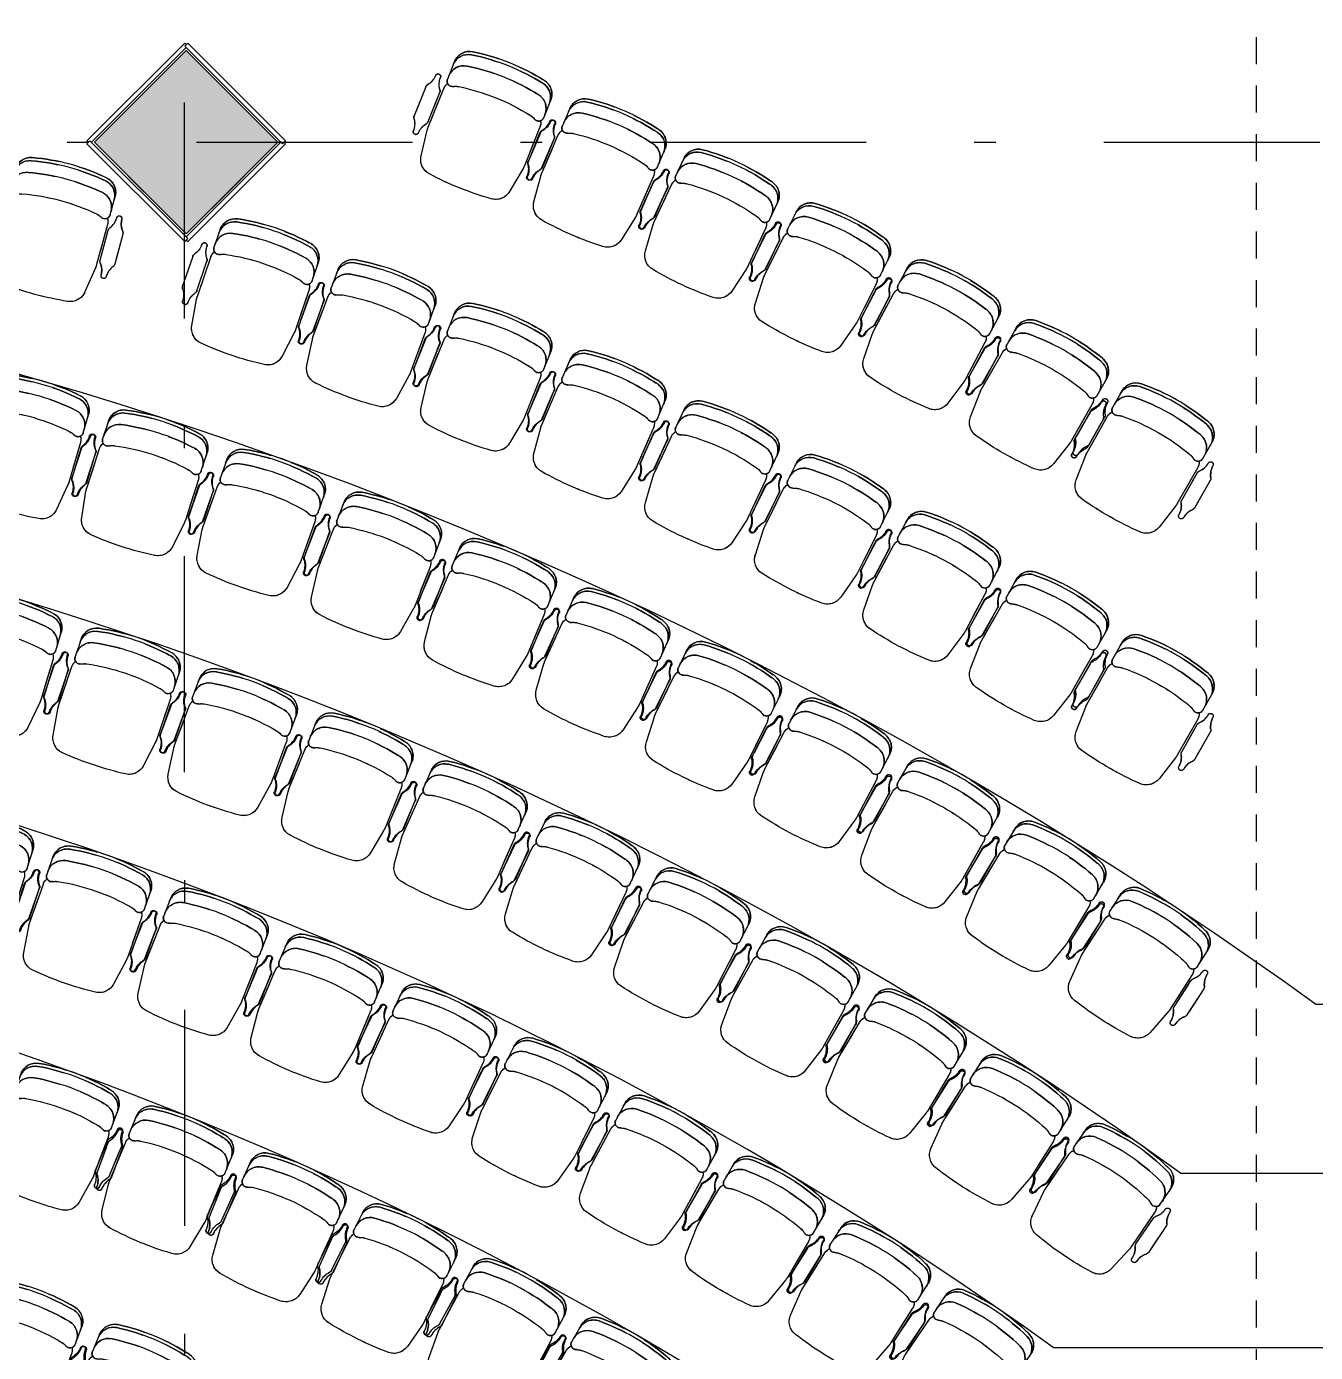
# Model space of a CAD drawing. Header units: millimetres. Extents: x 182 to 575, y -105 to 95.
# Drawn here: x 210.55 to 216.52, y 0.74 to 6.88 of the extents above; entities that cross this region are included whole.
import ezdxf

# ---------------------------------------------------------------- set-up
doc = ezdxf.new("R2010")
doc.units = ezdxf.units.MM
doc.header["$MEASUREMENT"] = 0
doc.linetypes.add('DASHDOT', pattern=[1, 0.5, -0.25, 0, -0.25])
doc.linetypes.add('HIDDEN2', pattern=[0.1875, 0.125, -0.0625])
for name, color, linetype in [('base', 253, 'Continuous'), ('DEMOLIR', 10, 'HIDDEN2'), ('EIXOS', 31, 'DASHDOT'), ('Mob', 252, 'Continuous'), ('XR_BL2_AND_MON-REV15$0$MARMORE', 7, 'Continuous')]:
    doc.layers.add(name, color=color, linetype=linetype)

# ---------------------------------------------------------------- blocks, each defined once
blk = doc.blocks.new('XR_BL2_AND_MON-REV15$0$P2000501')
for points in [[(0.2315, -0.362, 0.149389), (0.24, -0.3341), (0.24, -0.1416, 0.03724), (0.2389, -0.1267), (0.2207, -0.0055, 0.342214), (0.1543, 0.058, 0.051556), (-0.1543, 0.058, 0.342214), (-0.2207, -0.0055), (-0.2389, -0.1267, 0.03724), (-0.24, -0.1416), (-0.24, -0.3341, 0.149389), (-0.2315, -0.362)], [(0.24, -0.397, -0.36261), (0.1784, -0.4708, -0.08991), (-0.1784, -0.4708, -0.36261), (-0.24, -0.397)], [(0.24, -0.453, -0.36261), (0.1784, -0.5268, -0.08991), (-0.1784, -0.5268, -0.36261), (-0.24, -0.453)]]:
    blk.add_lwpolyline(points, format="xyb")
for points in [[(-0.2541, -0.1536, -0.164851), (-0.25, -0.1658), (-0.25, -0.3099, -0.164851), (-0.2541, -0.322, 0.162089), (-0.2725, -0.3753, -1), (-0.2975, -0.3753, 0.162089), (-0.3159, -0.322, -0.164851), (-0.32, -0.3099), (-0.32, -0.1658, -0.164851), (-0.3159, -0.1536, 0.162089), (-0.2975, -0.1003, -1), (-0.2725, -0.1003, 0.162089)], [(0.25, -0.1658), (0.25, -0.3099, 0.164851), (0.2541, -0.322, -0.162089), (0.2725, -0.3753, 1), (0.2975, -0.3753, -0.162089), (0.3159, -0.322, 0.164851), (0.32, -0.3099), (0.32, -0.1658, 0.164851), (0.3159, -0.1536, -0.162089), (0.2975, -0.1003, 1), (0.2725, -0.1003, -0.162089), (0.2541, -0.1536, 0.164851)], [(-0.1784, -0.3681, 0.08991), (0.1784, -0.3681, 0.086278), (0.2025, -0.3592, -0.57735), (0.24, -0.3809), (0.24, -0.468, -0.36261), (0.1784, -0.5418, -0.08991), (-0.1784, -0.5418, -0.36261), (-0.24, -0.468), (-0.24, -0.3809, -0.57735), (-0.2025, -0.3592, 0.086278)]]:
    blk.add_lwpolyline(points, format="xyb", close=True)
blk = doc.blocks.new('XR_BL2_AND_MON-REV15$0$P50X50')
at = {"layer": 'base'}
blk.add_hatch(color=256, dxfattribs=at).paths.add_polyline_path([(0, -0.4243), (0.4243, 0), (0, 0.4243), (-0.4243, 0)])
at = {"layer": 'base', "linetype": 'ByBlock'}
blk.add_lwpolyline([(0, -0.4243), (0.4243, 0), (0, 0.4243), (-0.4243, 0)], close=True, dxfattribs=at)
blk = doc.blocks.new('XR_BL2_AND_MON-REV15$0$PILAR 60X60_45')
at = {"layer": 'base'}
blk.add_blockref('XR_BL2_AND_MON-REV15$0$P50X50', (0, 0), dxfattribs=at)
blk = doc.blocks.new('XR_BL2_AND_MON-REV15$0$P_M')
at = {"layer": 'XR_BL2_AND_MON-REV15$0$MARMORE'}
for p, q in [((-0.0071, 0.0354), (-0.4596, -0.4172)), ((0.0071, 0.0212), (-0.4455, -0.4313)), ((0.0071, 0.0212), (-0.0071, 0.0354)), ((0, 0.0283), (0.0071, 0.0354)), ((0.4384, -0.4243), (0, 0.0141)), ((-0.4525, -0.4243), (-0.4596, -0.4172)), ((-0.4525, -0.4243), (-0.4596, -0.4313)), ((-0.4525, -0.4243), (-0.4455, -0.4313)), ((-0.4384, -0.4243), (0, -0.8627)), ((-0.0071, -0.8697), (0.4455, -0.4172)), ((0.4455, -0.4172), (0.4596, -0.4313)), ((0.4525, -0.4243), (0.4596, -0.4172)), ((-0.4596, -0.4313), (-0.0071, -0.8839)), ((-0.0071, -0.8697), (0.0071, -0.8839)), ((0, -0.8768), (-0.0071, -0.8839))]:
    blk.add_line(p, q, dxfattribs=at)
for points in [[(0.4596, -0.4172), (0.0071, 0.0354)], [(0.0071, -0.8839), (0.4596, -0.4313)]]:
    blk.add_lwpolyline(points, dxfattribs=at)

msp = doc.modelspace()

# ---------------------------------------------------------------- linework, layer by layer
at = {"layer": 'base', "linetype": 'HIDDEN2'}
msp.add_line((216.2458, -0.041, 195.166), (216.2458, 7.2316, 195.166), dxfattribs=at)
at = {"layer": 'base'}
for p, q in [((211.0227, 6.1905, 195.166), (211.1727, 6.0405, 195.166)), ((216.5188, 2.3566, 195.166), (217.4408, 2.3566, 195.166)), ((215.8946, 1.5738, 195.166), (217.4408, 1.5738, 195.166)), ((215.8946, 1.5738, 195.166), (217.4408, 1.5738, 195.166)), ((215.3045, 0.7664, 195.166), (217.4408, 0.7664, 195.166)), ((215.3045, 0.7664, 195.166), (217.4408, 0.7664, 195.166))]:
    msp.add_line(p, q, dxfattribs=at)
at = {"layer": 'base', "elevation": 195.166}
msp.add_lwpolyline([(211.5589, 6.1905), (211.4089, 6.0405)], dxfattribs=at)
at = {"layer": 'base'}
for centre, radius, start, end in [((205.2254, -13.2549, 195.166), 19.2681, 54.11814, 89.95427), ((205.2254, -13.2549, 195.166), 18.2681, 54.26527, 89.95176), ((205.2254, -13.2549, 195.166), 18.2681, 54.26527, 89.95176), ((205.2254, -13.2549), 18.2681, 54.26527, 89.95176), ((205.2254, -13.2549), 18.2681, 54.26527, 89.95176), ((205.2254, -13.2549, 195.166), 17.2681, 54.28987, 89.94897), ((205.2254, -13.2549, 195.166), 17.2681, 54.28987, 89.94897), ((205.2254, -13.2549), 17.2681, 54.28987, 89.94897), ((205.2254, -13.2549), 17.2681, 54.28987, 89.94897), ((205.2254, -13.2549, 195.166), 16.2681, 54.31751, 90.47414), ((205.2254, -13.2549, 195.166), 16.2681, 54.31751, 90.47414), ((205.2254, -13.2549), 16.2681, 54.31751, 90.47414), ((205.2254, -13.2549), 16.2681, 54.31751, 90.47414)]:
    msp.add_arc(centre, radius, start, end, dxfattribs=at)
at = {"layer": 'EIXOS', "linetype": 'DASHDOT', "ltscale": 2}
for p, q in [((211.2877, -4.9696), (211.2797, 11.8133)), ((181.9392, 6.3466), (228.455, 6.3466))]:
    msp.add_line(p, q, dxfattribs=at)

# ---------------------------------------------------------------- block references
at = {"layer": 'base', "rotation": 89.99999999999999}
msp.add_blockref('XR_BL2_AND_MON-REV15$0$P_M', (210.8666, 6.3466), dxfattribs=at)
at = {"layer": 'base', "xscale": -1, "rotation": 90}
msp.add_blockref('XR_BL2_AND_MON-REV15$0$PILAR 60X60_45', (211.2908, 6.3466), dxfattribs=at)
at = {"layer": 'DEMOLIR', "xscale": -1}
for p, rotation in [((212.5813, 6.1963, 195.166), 158.1434707415146), ((213.1011, 5.9786, 195.166), 156.5944860706684), ((213.6143, 5.746, 195.166), 155.0455013998251), ((210.6076, 5.7063, 195.166), 164.8068911206128), ((214.1207, 5.4989, 195.166), 153.4965167289801), ((211.5241, 5.4218, 195.166), 161.241440083203), ((212.0549, 5.2325, 195.166), 159.6924554123592), ((214.6199, 5.2375, 195.166), 151.9475320581354), ((212.5813, 5.0313, 195.166), 158.1434707415146), ((215.1113, 4.9619, 195.166), 150.3985473872884), ((213.1011, 4.8136, 195.166), 156.5944860706684), ((210.4772, 4.7031, 251.1069), 163.73471713543), ((215.6002, 4.6694, 195.166), 150.3985473872884), ((213.6143, 4.581, 195.166), 155.0455013998251), ((211.0152, 4.5367, 251.1069), 162.0932824787777), ((211.5481, 4.3547, 251.1069), 160.4518478221289), ((214.1207, 4.3339, 195.166), 153.4965167289801), ((212.0751, 4.1564, 251.1069), 158.810413165478), ((214.6199, 4.0725, 195.166), 151.9475320581354), ((212.596, 3.9424, 251.1069), 157.1689785088232), ((215.1113, 3.7969, 195.166), 150.3985473872884), ((210.3467, 3.6987, 251.1069), 163.107958768384), ((213.1101, 3.7129, 251.1069), 155.5275438521707), ((210.8823, 3.5261, 251.1069), 161.3766714304591), ((215.6002, 3.5044, 195.166), 150.3985473872884), ((213.6171, 3.4679, 251.1069), 153.886109195523), ((211.4131, 3.3392, 251.1069), 159.6453840925323), ((214.1165, 3.2079, 251.1069), 152.2446745388696), ((211.9372, 3.1343, 251.1069), 157.9140967546018), ((214.608, 2.9328, 251.1069), 150.6032398822146), ((212.4549, 2.9126, 251.1069), 156.1828094166741), ((210.211, 2.6943, 251.1069), 162.4420875871898), ((212.9654, 2.6745, 251.1069), 154.4515220787462), ((215.0908, 2.6432, 251.1069), 148.9618052255677), ((210.7449, 2.5175, 251.1069), 160.6105407645316), ((213.4675, 2.4206, 251.1069), 152.7202347408188), ((211.2724, 2.3228, 251.1069), 158.7789939418689), ((215.5646, 2.3392, 251.1069), 147.3203705689164), ((213.9613, 2.1508, 251.1069), 150.9889474028941), ((211.7929, 2.11, 251.1069), 156.9474471192113), ((212.3063, 1.8805, 251.1069), 155.1159002965477), ((214.4463, 1.8656, 251.1069), 149.2576600649621), ((212.8116, 1.6341, 251.1069), 153.2843534738869), ((214.9219, 1.5651, 251.1069), 147.5263727270347), ((210.5872, 1.5121, 251.1069), 159.5076287803024), ((213.3081, 1.3705, 251.1069), 151.4528066512286), ((211.1036, 1.3142, 251.1069), 157.5634965469478), ((215.3877, 1.2496, 251.1069), 145.7950853891157), ((211.6129, 1.0982, 251.1069), 155.6193643135923), ((213.7954, 1.0904, 251.1069), 149.6212598285739), ((212.1144, 0.8644, 251.1069), 153.6752320802492), ((214.2728, 0.7942, 251.1069), 147.789713005911), ((212.6074, 0.613, 251.1069), 151.73109984689), ((210.4178, 0.5085), 159.4033794370592), ((214.7403, 0.4819, 251.1069), 145.9581661832468), ((213.0913, 0.3443, 251.1069), 149.7869676135388), ((210.9312, 0.3037), 157.3319139637612)]:
    msp.add_blockref('XR_BL2_AND_MON-REV15$0$P2000501', p, dxfattribs=dict(at, rotation=rotation))
at = {"layer": 'Mob', "xscale": -1}
for p, rotation in [((212.5813, 6.1963), 158.1434707415153), ((213.1011, 5.9786), 156.5944860706692), ((213.6143, 5.746), 155.0455013998255), ((210.6076, 5.7063), 164.8068911206126), ((214.1207, 5.4989), 153.4965167289807), ((211.5241, 5.4218), 161.2414400832035), ((212.0549, 5.2325), 159.6924554123597), ((214.6199, 5.2375), 151.9475320581344), ((212.5813, 5.0313), 158.1434707415153), ((215.1113, 4.9619), 150.3985473872893), ((213.1011, 4.8136), 156.5944860706692), ((210.4772, 4.7031, 55.9409), 163.7347171354306), ((215.6002, 4.6694), 150.3985473872893), ((213.6143, 4.581), 155.0455013998255), ((211.0152, 4.5367, 55.9409), 162.0932824787779), ((211.5481, 4.3547, 55.9409), 160.4518478221294), ((214.1207, 4.3339), 153.4965167289807), ((212.0751, 4.1564, 55.9409), 158.8104131654772), ((214.6199, 4.0725), 151.9475320581344), ((212.596, 3.9424, 55.9409), 157.1689785088228), ((215.1113, 3.7969), 150.3985473872893), ((210.3467, 3.6987, 55.9409), 163.1079587683836), ((213.1101, 3.7129, 55.9409), 155.5275438521709), ((210.8823, 3.5261, 55.9409), 161.3766714304586), ((215.6002, 3.5044), 150.3985473872893), ((213.6171, 3.4679, 55.9409), 153.8861091955236), ((211.4131, 3.3392, 55.9409), 159.6453840925319), ((214.1165, 3.2079, 55.9409), 152.2446745388706), ((211.9372, 3.1343, 55.9409), 157.9140967546016), ((214.608, 2.9328, 55.9409), 150.6032398822157), ((212.4549, 2.9126, 55.9409), 156.1828094166746), ((210.211, 2.6943, 55.9409), 162.4420875871905), ((212.9654, 2.6745, 55.9409), 154.451522078747), ((215.0908, 2.6432, 55.9409), 148.9618052255686), ((210.7449, 2.5175, 55.9409), 160.6105407645309), ((213.4675, 2.4206, 55.9409), 152.7202347408192), ((211.2724, 2.3228, 55.9409), 158.7789939418689), ((215.5646, 2.3392, 55.9409), 147.3203705689158), ((213.9613, 2.1508, 55.9409), 150.9889474028948), ((211.7929, 2.11, 55.9409), 156.9474471192116), ((212.3063, 1.8805, 55.9409), 155.1159002965484), ((214.4463, 1.8656, 55.9409), 149.2576600649629), ((212.8116, 1.6341, 55.9409), 153.2843534738878), ((214.9219, 1.5651, 55.9409), 147.5263727270357), ((210.5872, 1.5121, 55.9409), 159.5076287803032), ((213.3081, 1.3705, 55.9409), 151.4528066512293), ((211.1036, 1.3142, 55.9409), 157.5634965469487), ((215.3877, 1.2496, 55.9409), 145.7950853891146), ((211.6129, 1.0982, 55.9409), 155.619364313593), ((213.7954, 1.0904, 55.9409), 149.6212598285735), ((212.1144, 0.8644, 55.9409), 153.6752320802484), ((214.2728, 0.7942, 55.9409), 147.7897130059102), ((212.6074, 0.613, 55.9409), 151.7310998468906), ((210.4178, 0.5085), 159.4033794370592), ((214.7403, 0.4819, 55.9409), 145.9581661832478), ((213.0913, 0.3443, 55.9409), 149.7869676135383), ((210.9312, 0.3037), 157.3319139637612)]:
    msp.add_blockref('XR_BL2_AND_MON-REV15$0$P2000501', p, dxfattribs=dict(at, rotation=rotation))

doc.saveas('drawing.dxf')
